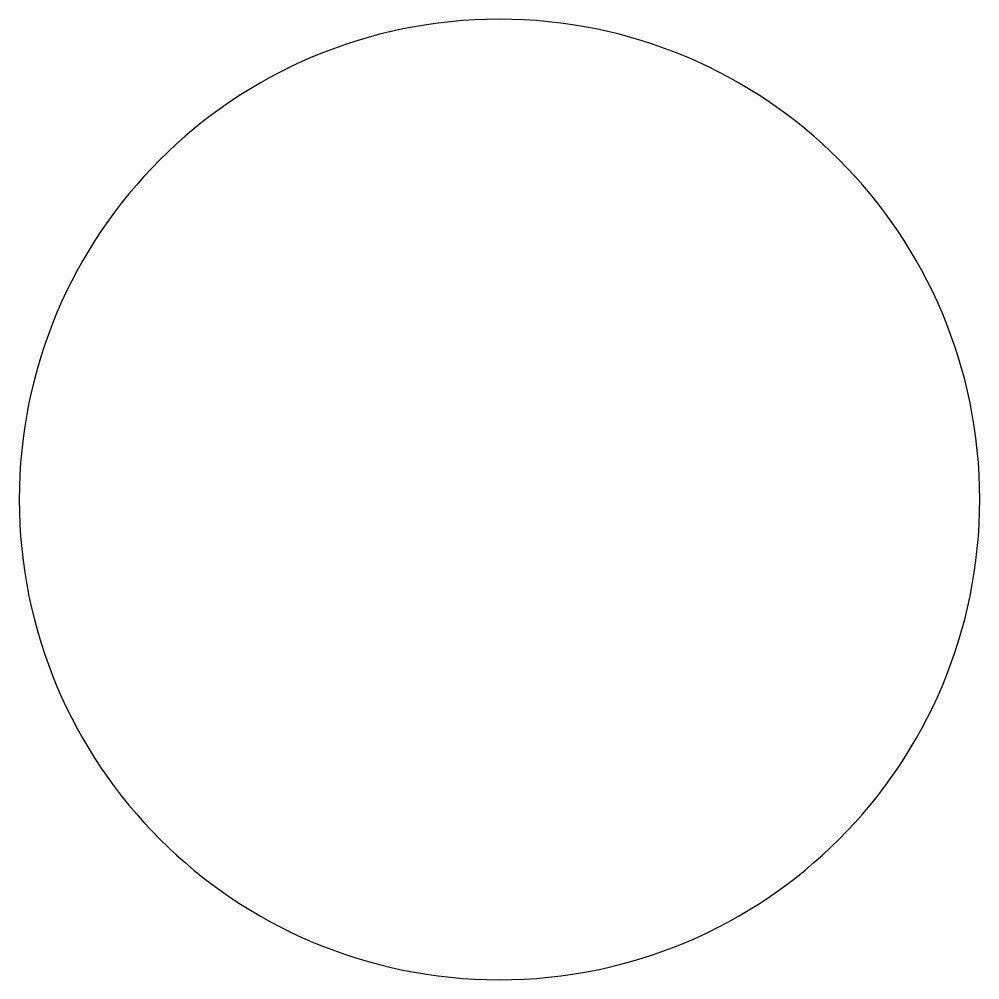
# Model space of a CAD drawing. Header units: inches. Extents: x 23.35 to 28.35, y 0.61 to 5.61.
import ezdxf

# ---------------------------------------------------------------- set-up
doc = ezdxf.new("R2010")
doc.units = ezdxf.units.IN
doc.header["$MEASUREMENT"] = 0

msp = doc.modelspace()

# ---------------------------------------------------------------- linework, layer by layer
msp.add_lwpolyline([(23.3461, 3.1117, 1), (28.3461, 3.1117, 1)], format="xyb", close=True)

doc.saveas('drawing.dxf')
